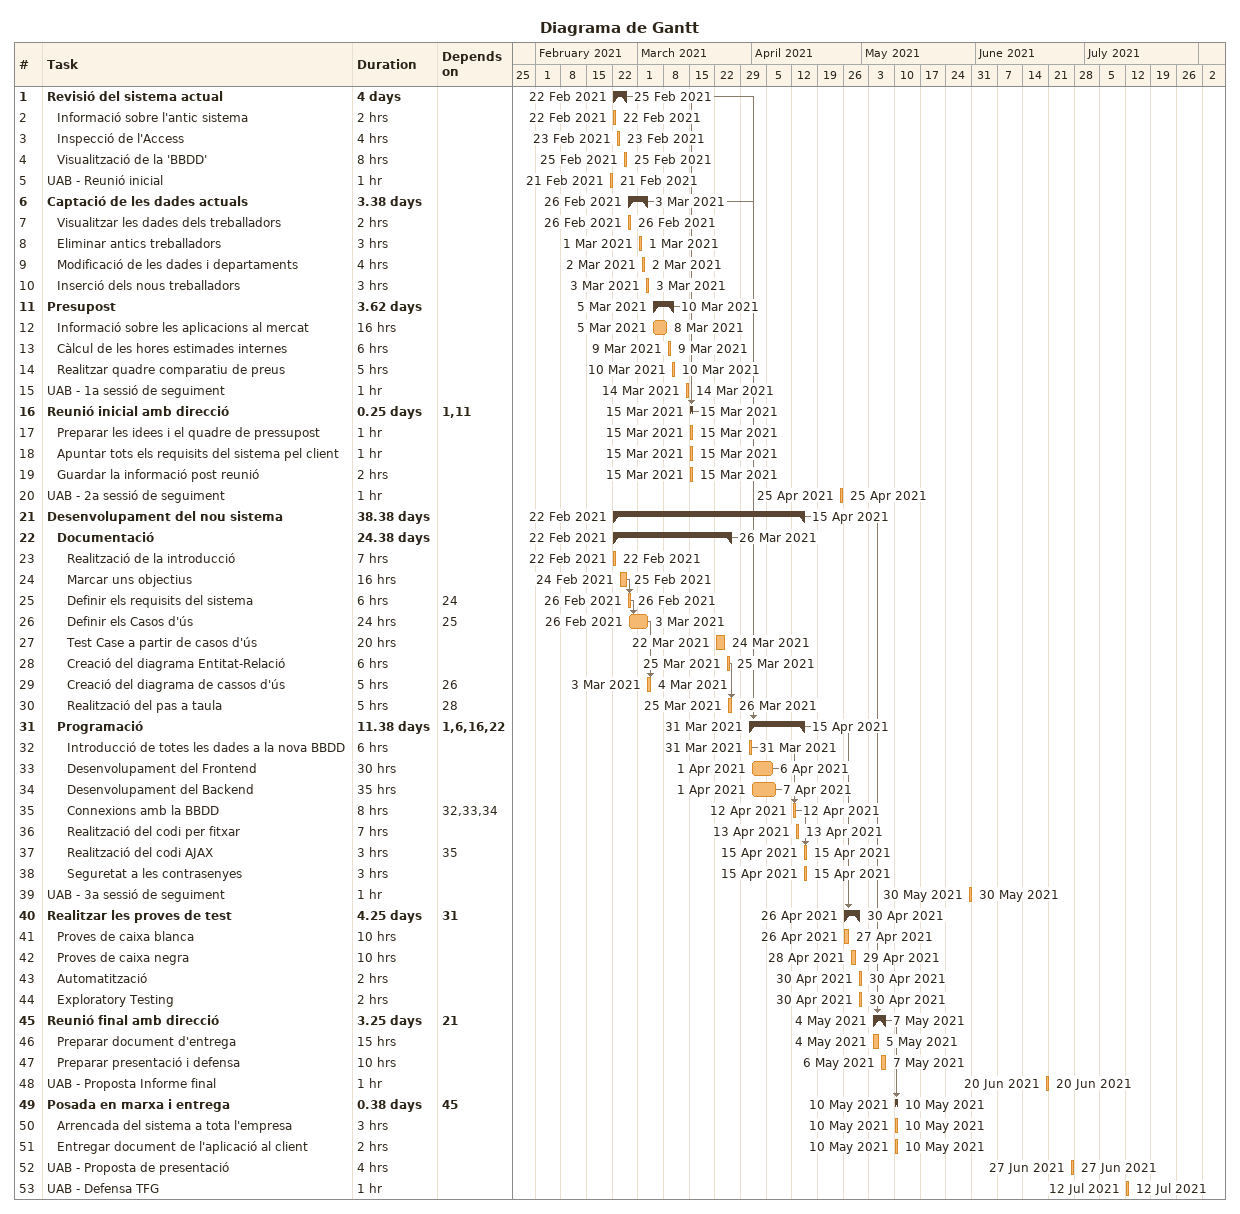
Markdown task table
Diagrama de Gantt

| ID | Level | Task | Duration | Start | Finish | Predecessors |
|---|---|---|---|---|---|---|
| 1 | 1 | **Revisió del sistema actual** | 4d | 2021-02-22 | 2021-02-25 |  |
| 2 | 2 | Informació sobre l'antic sistema | 2h | 2021-02-22 | 2021-02-22 |  |
| 3 | 2 | Inspecció de l'Access | 4h | 2021-02-23 | 2021-02-23 |  |
| 4 | 2 | Visualització de la 'BBDD' | 8h | 2021-02-25 | 2021-02-25 |  |
| 5 | 1 | UAB - Reunió inicial | 1h | 2021-02-21 | 2021-02-21 |  |
| 6 | 1 | **Captació de les dades actuals** | 3.38d | 2021-02-26 | 2021-03-03 |  |
| 7 | 2 | Visualitzar les dades dels treballadors | 2h | 2021-02-26 | 2021-02-26 |  |
| 8 | 2 | Eliminar antics treballadors | 3h | 2021-03-01 | 2021-03-01 |  |
| 9 | 2 | Modificació de les dades i departaments | 4h | 2021-03-02 | 2021-03-02 |  |
| 10 | 2 | Inserció dels nous treballadors | 3h | 2021-03-03 | 2021-03-03 |  |
| 11 | 1 | **Presupost** | 3.62d | 2021-03-05 | 2021-03-10 |  |
| 12 | 2 | Informació sobre les aplicacions al mercat | 16h | 2021-03-05 | 2021-03-08 |  |
| 13 | 2 | Càlcul de les hores estimades internes | 6h | 2021-03-09 | 2021-03-09 |  |
| 14 | 2 | Realitzar quadre comparatiu de preus | 5h | 2021-03-10 | 2021-03-10 |  |
| 15 | 1 | UAB - 1a sessió de seguiment | 1h | 2021-03-14 | 2021-03-14 |  |
| 16 | 1 | **Reunió inicial amb direcció** | 0.25d | 2021-03-15 | 2021-03-15 | 1, 11 |
| 17 | 2 | Preparar les idees i el quadre de pressupost | 1h | 2021-03-15 | 2021-03-15 |  |
| 18 | 2 | Apuntar tots els requisits del sistema pel client | 1h | 2021-03-15 | 2021-03-15 |  |
| 19 | 2 | Guardar la informació post reunió | 2h | 2021-03-15 | 2021-03-15 |  |
| 20 | 1 | UAB - 2a sessió de seguiment | 1h | 2021-04-25 | 2021-04-25 |  |
| 21 | 1 | **Desenvolupament del nou sistema** | 38.38d | 2021-02-22 | 2021-04-15 |  |
| 22 | 2 | **Documentació** | 24.38d | 2021-02-22 | 2021-03-26 |  |
| 23 | 3 | Realització de la introducció | 7h | 2021-02-22 | 2021-02-22 |  |
| 24 | 3 | Marcar uns objectius | 16h | 2021-02-24 | 2021-02-25 |  |
| 25 | 3 | Definir els requisits del sistema | 6h | 2021-02-26 | 2021-02-26 | 24 |
| 26 | 3 | Definir els Casos d'ús | 24h | 2021-02-26 | 2021-03-03 | 25 |
| 27 | 3 | Test Case a partir de casos d'ús | 20h | 2021-03-22 | 2021-03-24 |  |
| 28 | 3 | Creació del diagrama Entitat-Relació | 6h | 2021-03-25 | 2021-03-25 |  |
| 29 | 3 | Creació del diagrama de cassos d'ús | 5h | 2021-03-03 | 2021-03-04 | 26 |
| 30 | 3 | Realització del pas a taula | 5h | 2021-03-25 | 2021-03-26 | 28 |
| 31 | 2 | **Programació** | 11.38d | 2021-03-31 | 2021-04-15 | 1, 6, 16, 22 |
| 32 | 3 | Introducció de totes les dades a la nova BBDD | 6h | 2021-03-31 | 2021-03-31 |  |
| 33 | 3 | Desenvolupament del Frontend | 30h | 2021-04-01 | 2021-04-06 |  |
| 34 | 3 | Desenvolupament del Backend | 35h | 2021-04-01 | 2021-04-07 |  |
| 35 | 3 | Connexions amb la BBDD | 8h | 2021-04-12 | 2021-04-12 | 32, 33, 34 |
| 36 | 3 | Realització del codi per fitxar | 7h | 2021-04-13 | 2021-04-13 |  |
| 37 | 3 | Realització del codi AJAX | 3h | 2021-04-15 | 2021-04-15 | 35 |
| 38 | 3 | Seguretat a les contrasenyes | 3h | 2021-04-15 | 2021-04-15 |  |
| 39 | 1 | UAB - 3a sessió de seguiment | 1h | 2021-05-30 | 2021-05-30 |  |
| 40 | 1 | **Realitzar les proves de test** | 4.25d | 2021-04-26 | 2021-04-30 | 31 |
| 41 | 2 | Proves de caixa blanca | 10h | 2021-04-26 | 2021-04-27 |  |
| 42 | 2 | Proves de caixa negra | 10h | 2021-04-28 | 2021-04-29 |  |
| 43 | 2 | Automatització | 2h | 2021-04-30 | 2021-04-30 |  |
| 44 | 2 | Exploratory Testing | 2h | 2021-04-30 | 2021-04-30 |  |
| 45 | 1 | **Reunió final amb direcció** | 3.25d | 2021-05-04 | 2021-05-07 | 21 |
| 46 | 2 | Preparar document d'entrega | 15h | 2021-05-04 | 2021-05-05 |  |
| 47 | 2 | Preparar presentació i defensa | 10h | 2021-05-06 | 2021-05-07 |  |
| 48 | 1 | UAB - Proposta Informe final | 1h | 2021-06-20 | 2021-06-20 |  |
| 49 | 1 | **Posada en marxa i entrega** | 0.38d | 2021-05-10 | 2021-05-10 | 45 |
| 50 | 2 | Arrencada del sistema a tota l'empresa | 3h | 2021-05-10 | 2021-05-10 |  |
| 51 | 2 | Entregar document de l'aplicació al client | 2h | 2021-05-10 | 2021-05-10 |  |
| 52 | 1 | UAB - Proposta de presentació | 4h | 2021-06-27 | 2021-06-27 |  |
| 53 | 1 | UAB - Defensa TFG | 1h | 2021-07-12 | 2021-07-12 |  |
